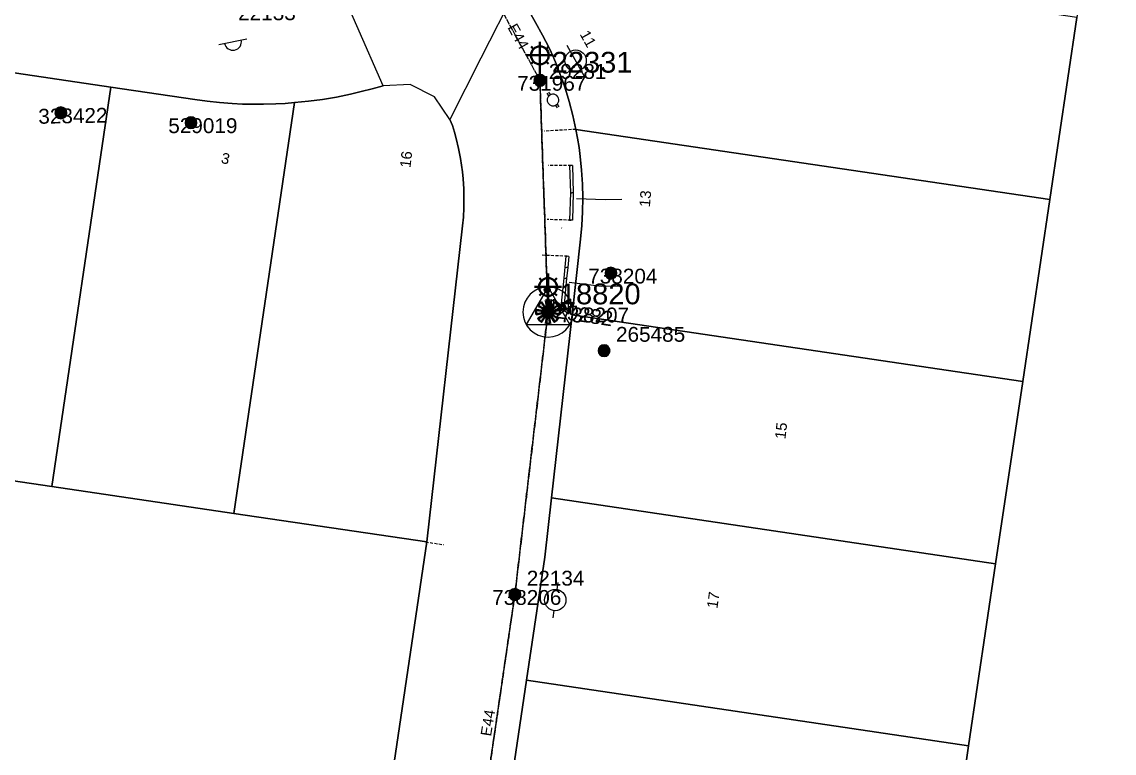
# Model space of a CAD drawing. Header units: metres. Extents: x 305195 to 306755, y 6261447 to 6263623.
# Drawn here: x 306261.3 to 306445.3, y 6262394 to 6262517.3 of the extents above; entities that cross this region are included whole.
import ezdxf
from ezdxf.enums import TextEntityAlignment as Align

# ---------------------------------------------------------------- set-up
doc = ezdxf.new("R2010")
doc.units = ezdxf.units.M
doc.linetypes.add('Cable Exist OH', pattern=[1, 1, 0])
doc.linetypes.add('DASHED', pattern=[0.75, 0.5, -0.25])
doc.layers.get('0').update_dxf_attribs({"color": 6})
doc.layers.add('Cadastre Land Parcels_SP_EXT', color=9, linetype='Continuous', lineweight=5)
doc.layers.add('Cadastre Roads_SP_EXT', color=9, linetype='Continuous', lineweight=5)
for name, color, linetype in [('Duct_SP_EXT', 7, 'Continuous'), ('Equip_LV_EXT', 7, 'Continuous'), ('Equip_SP_HV_EXT', 7, 'Continuous'), ('Equip_SP_LV_EXT', 7, 'Continuous'), ('Equip_SP_SL_EXT', 7, 'Continuous'), ('Mains_HV_EXT', 7, 'Continuous'), ('Mains_LV_EXT', 7, 'Continuous'), ('Sub_SP_TR_HV_LV_EXT', 7, 'Continuous'), ('SupportsOH_SP_TR_HV_LV_SL_EXT', 7, 'Continuous')]:
    doc.layers.add(name, color=color, linetype=linetype)
doc.layers.add('UNKNOWN_FEATURES', color=1, linetype='DASHED', plot=False)
doc.styles.add('HVSW_LABEL', font='arial.ttf')
doc.styles.add('iecARIAL', font='arial.ttf', dxfattribs={"height": 2})
doc.styles.add('POLE_LABEL', font='arial.ttf')
doc.styles.get("Standard").update_dxf_attribs({"font": 'arial.ttf'})

# ---------------------------------------------------------------- blocks, each defined once
blk = doc.blocks.new('SUB_POLE_EXT')
blk.add_wipeout([(0, 4.22), (0.42, 4.2), (0.83, 4.14), (1.21, 4.05), (1.62, 3.9), (1.99, 3.72), (2.35, 3.51), (2.68, 3.26), (2.99, 2.99), (3.28, 2.66), (3.52, 2.34), (3.76, 1.92), (3.9, 1.62), (4.04, 1.23), (4.18, 0.63), (4.22, 0), (4.18, -0.61), (4.06, -1.15), (3.9, -1.62), (3.58, -2.24), (3.22, -2.73), (2.97, -3.01), (2.68, -3.26), (2.36, -3.5), (2, -3.72), (1.64, -3.89), (1.25, -4.03), (0.82, -4.14), (0.42, -4.2), (0, -4.22), (-0.41, -4.2), (-0.8, -4.15), (-1.21, -4.05), (-1.62, -3.9), (-1.99, -3.73), (-2.35, -3.51), (-2.68, -3.26), (-2.96, -3.02), (-3.23, -2.72), (-3.51, -2.35), (-3.71, -2.01), (-3.91, -1.6), (-4.05, -1.21), (-4.16, -0.76), (-4.22, -0.14), (-4.21, 0.39), (-4.14, 0.83), (-4.03, 1.27), (-3.9, 1.63), (-3.71, 2.02), (-3.5, 2.37), (-3.28, 2.67), (-2.99, 2.99), (-2.68, 3.27), (-2.33, 3.52), (-1.98, 3.73), (-1.63, 3.9), (-1.2, 4.05), (-0.78, 4.15), (-0.4, 4.21)])
blk.add_line((2.16, 0.48), (2.16, 0.48, 0))
blk.add_lwpolyline([(-4.22, 0, 1), (4.22, 0, 1)], format="xyb", close=True)
blk.add_lwpolyline([(2.14, 0.52), (0, 4.22), (-3.66, -2.11), (3.66, -2.11)], close=True)
for tag, height, flags, p in [('ASSET_NUM', 3.5, 8, (2, 2)), ('STREET_CODE', 0.2, 9, (1.5, 0)), ('CONSTRUCTED_VOLTAGE', 0.2, 9, (1.5, -0.2)), ('OPERATING_VOLTAGE', 0.2, 9, (1.5, -0.6)), ('OPERATED_BY', 0.2, 9, (1.5, -0.8)), ('ORIENTATION', 0.2, 9, (1.5, -1.2)), ('OWNED_BY', 0.2, 9, (1.5, -1.4)), ('SECONDARY_VOLTAGE', 0.2, 9, (1.5, -1.6)), ('STATE', 0.2, 9, (1.5, -1.8)), ('NO_PHASES', 0.2, 9, (1.5, -0.4)), ('MAINTAINED_BY', 0.2, 9, (1.5, -1)), ('SUBSTATION_TYPE', 0.2, 9, (1.5, -2)), ('STREETNAME', 0.2, 9, (1.5, -2.8)), ('SUBURB', 0.2, 9, (1.5, -3)), ('Z', 0.2, 1, (1.5, -3.4)), ('USAGE', 0.2, 9, (1.5, -2.2)), ('LEGEND', 0.2, 9, (1.5, -2.4)), ('LOCATION', 0.2, 9, (1.5, -2.6)), ('NOTES', 0.2, 9, (1.5, -3.2))]:
    blk.add_attdef(tag, text='', height=height, dxfattribs=dict(flags=flags)).set_placement(p, align=Align.MIDDLE_LEFT)
blk = doc.blocks.new('LV_OH_LINKS_OPEN_EXT')
for p, q in [((-0.17, 4.97), (-0.17, 5.46)), ((0.17, 4.97), (0.17, 5.46)), ((-0.17, 3), (-0.17, 2.5)), ((0.17, 3), (0.17, 2.5))]:
    blk.add_line(p, q)
blk.add_lwpolyline([(0, 2.99, 1), (0, 4.98, 1)], format="xyb", close=True)
at = {"flags": 9}
for tag, p in [('ACTUAL_STATUS', (0, 0)), ('CONSTRUCTED_VOLTAGE', (0, -0.2)), ('OPERATING_VOLTAGE', (0, -0.6)), ('ORIENTATION', (0, -0.8)), ('OWNED_BY', (0, -1)), ('STATE', (0, -1.2)), ('SWITCH_TYPE', (0, -1.4)), ('NO_PHASES', (0, -0.4)), ('USAGE', (0, -1.6)), ('LEGEND', (0, -1.8)), ('NOTES', (0, -2))]:
    blk.add_attdef(tag, text='', height=0.2, dxfattribs=at).set_placement(p, align=Align.MIDDLE_LEFT)
at = {"flags": 1}
blk.add_attdef('Z', (0, 0), '', height=0.2, dxfattribs=at)
blk = doc.blocks.new('LV_OH_LINKS_DISTFUSE_EXT')
for p, q in [((0, 0), (0.96, 0)), ((3.84, 0), (4.8, 0))]:
    blk.add_line(p, q)
blk.add_lwpolyline([(3.84, -1.2), (3.84, 1.2), (0.96, -1.2), (0.96, 1.2)], close=True)
at = {"flags": 9}
for tag, p in [('ACTUAL_STATUS', (0, 0)), ('CONSTRUCTED_VOLTAGE', (0, -0.2)), ('OPERATING_VOLTAGE', (0, -0.6)), ('ORIENTATION', (0, -0.8)), ('OWNED_BY', (0, -1)), ('STATE', (0, -1.2)), ('SWITCH_TYPE', (0, -1.4)), ('NO_PHASES', (0, -0.4)), ('USAGE', (0, -1.6)), ('NOTES', (0, -1.8))]:
    blk.add_attdef(tag, text='', height=0.2, dxfattribs=at).set_placement(p, align=Align.MIDDLE_LEFT)
at = {"flags": 1}
blk.add_attdef('Z', (0, 0), '', height=0.2, dxfattribs=at)
blk = doc.blocks.new('SL_LANTERN_EXT')
at = {"lineweight": 40}
for p, q in [((-1.46, 5.68), (-1.06, 5.28)), ((0, 1.97), (0, 6.47)), ((1.46, 5.68), (1.06, 5.28)), ((-2.25, 4.22), (2.25, 4.22)), ((-1.46, 2.76), (-1.06, 3.16)), ((0, 0), (0, 2.72)), ((1.46, 2.76), (1.06, 3.16))]:
    blk.add_line(p, q, dxfattribs=at)
blk.add_circle((0, 4.22), 1.5, dxfattribs=at)
at = {"style": 'iecARIAL', "flags": 8}
blk.add_attdef('ASSET_NUM', (1.5, 1.5), '', height=2.5, dxfattribs=at)
for tag, p, height, flags in [('OPERATING_VOLTAGE', (0.98, -1.65), 0.2, 9), ('ORIENTATION', (0.98, -1.85), 0.2, 9), ('CONSTRUCTED_VOLTAGE', (0.98, -0.65), 0.2, 9), ('CONTROL_TYPE', (0.98, -0.85), 0.2, 9), ('LANTERN_PURPOSE', (0.98, -1.05), 0.2, 9), ('LANTERN_TYPE', (0.98, -1.25), 0.2, 9), ('NO_PHASES', (0.98, -1.45), 0.2, 9), ('LNUMBER', (2.18, -3.25), 2.5, 8), ('OWNED_BY', (0.98, -2.05), 0.2, 9), ('STATE', (0.98, -2.25), 0.2, 9), ('USAGE', (0.98, -2.45), 0.2, 9), ('CEXIST', (0.98, -2.65), 0.2, 9), ('CNEW', (0.98, -2.85), 0.2, 9), ('CNUMBER', (0.98, -3.05), 0.2, 9), ('CREMOVE', (0.98, -3.25), 0.2, 9), ('CREPLACE', (0.98, -3.45), 0.2, 9), ('LKINGHEIGHT', (0.98, -3.65), 0.2, 9), ('LBRACKET', (0.98, -3.85), 0.2, 9), ('LBRACKETVOCAB', (0.98, -4.05), 0.2, 9), ('LCATEGORY', (0.98, -4.25), 0.2, 9), ('LCHARGE1', (0.98, -4.45), 0.2, 9), ('LCHARGE1PERCENT', (0.98, -4.65), 0.2, 9), ('LCHARGE2', (0.98, -4.85), 0.2, 9), ('LCHARGE2PERCENT', (0.98, -5.05), 0.2, 9), ('LCHARGE3', (0.98, -5.25), 0.2, 9), ('LCHARGE3PERCENT', (0.98, -5.45), 0.2, 9), ('LEXIST', (0.98, -5.65), 0.2, 9), ('LLAMP', (0.98, -5.85), 0.2, 9), ('LLAMPVOCAB', (0.98, -6.05), 0.2, 9), ('LMAST', (0.98, -6.25), 0.2, 9), ('LMASTVOCAB', (0.98, -6.45), 0.2, 9), ('LNEW', (0.98, -6.65), 0.2, 9), ('LANTNUMBER', (0.98, -6.85), 0.2, 9), ('LOUTREACH', (0.98, -7.25), 0.2, 9), ('LOUTREACHVOCAB', (0.98, -7.45), 0.2, 9), ('STREETNAME', (0.98, -9.25), 0.2, 9), ('LRATECODE', (0.98, -7.65), 0.2, 9), ('LREMOVE', (0.98, -7.85), 0.2, 9), ('LREPLACE', (0.98, -8.05), 0.2, 9), ('LTYPE', (0.98, -8.25), 0.2, 9), ('LTYPEVOCAB', (0.98, -8.45), 0.2, 9), ('LEGEND', (0.98, -8.65), 0.2, 9), ('LOCATION', (0.98, -8.85), 0.2, 9), ('NOTES', (0.98, -9.05), 0.2, 9), ('SUBURB', (0.98, -9.45), 0.2, 1)]:
    blk.add_attdef(tag, p, '', height=height, dxfattribs=dict(flags=flags))
blk = doc.blocks.new('SL_NIGHTWATCH_EXT')
at = {"lineweight": 40}
h = blk.add_hatch(color=256, dxfattribs=at)
h.paths.add_polyline_path([(0.39, 1.96, 0.098491), (-0.39, 1.96), (-0.2, 0.98, -0.098491), (0.19, 0.98)])
h.paths.add_polyline_path([(0.55, 0.83, -0.098491), (0.83, 0.56), (1.66, 1.11, 0.098491), (1.11, 1.66)])
h.paths.add_polyline_path([(0.98, 0.2, -0.098491), (0.98, -0.19), (1.96, -0.39, 0.098491), (1.96, 0.39)])
h.paths.add_polyline_path([(0.83, -0.55, -0.098491), (0.56, -0.83), (1.11, -1.66, 0.098491), (1.66, -1.11)])
h.paths.add_polyline_path([(-0.19, -0.98), (-0.39, -1.96, 0.098491), (0.39, -1.96), (0.2, -0.98, -0.098491)])
h.paths.add_polyline_path([(-0.83, -0.56), (-1.66, -1.11, 0.098491), (-1.11, -1.66), (-0.55, -0.83, -0.098491)])
h.paths.add_polyline_path([(-0.98, 0.19), (-1.96, 0.39, 0.098491), (-1.96, -0.39), (-0.98, -0.2, -0.098491)])
h.paths.add_polyline_path([(-1.11, 1.66, 0.098491), (-1.66, 1.11), (-0.83, 0.55, -0.098491), (-0.56, 0.83)])
for p, q in [((-1.16, 1.63), (-1.16, 1.63, 0)), ((-1.1, 1.64), (-1.1, 1.64, 0)), ((1.08, 1.63), (1.08, 1.63, 0)), ((-0.86, -0.57), (-0.86, -0.57, 0)), ((0.82, -0.57), (0.82, -0.57, 0)), ((1.13, -1.65), (1.13, -1.65, 0)), ((1.96, -0.37), (1.96, -0.37, 0))]:
    blk.add_line(p, q, dxfattribs=at)
for points in [[(-0.2, 0.98, -0.098491), (0.19, 0.98), (0.39, 1.96, 0.098491), (-0.39, 1.96)], [(-0.98, 0.19, 0.098491), (-0.98, -0.2), (-1.96, -0.39, -0.098491), (-1.96, 0.39)], [(-0.56, 0.83, 0.098491), (-0.83, 0.55), (-1.66, 1.11, -0.098491), (-1.11, 1.66)], [(0.83, 0.56), (1.66, 1.11, 0.098491), (1.11, 1.66), (0.55, 0.83, -0.098491)], [(0.98, -0.19), (1.96, -0.39, 0.098491), (1.96, 0.39), (0.98, 0.2, -0.098491)], [(-0.83, -0.56, 0.098491), (-0.55, -0.83), (-1.11, -1.66, -0.098491), (-1.66, -1.11)], [(0.2, -0.98), (0.39, -1.96, -0.098491), (-0.39, -1.96), (-0.19, -0.98, 0.098491)], [(0.56, -0.83), (1.11, -1.66, 0.098491), (1.66, -1.11), (0.83, -0.55, -0.098491)]]:
    blk.add_lwpolyline(points, format="xyb", close=True, dxfattribs=at)
blk.add_circle((0, 0), 1, dxfattribs=at)
blk = doc.blocks.new('POLE_EXT')
blk.add_hatch(color=256).paths.add_polyline_path([(-1, 0, 1), (1, 0, 1)])
blk.add_lwpolyline([(-1, 0, 1), (1, 0, 1)], format="xyb", close=True)
for tag, height, flags, p in [('pNumber', 2.5, 8, (-17.84, 2.07)), ('OWNED_BY', 0.2, 9, (1.35, -0.4)), ('SPECIAL_USE', 0.2, 9, (1.35, -0.8)), ('STATE', 0.2, 9, (1.35, -1)), ('cLV', 0.2, 9, (1.35, -1.4)), ('hDepth', 0.2, 9, (1.35, -1.6)), ('hDia', 0.2, 9, (1.35, -1.8)), ('PARENT', 0.2, 9, (1.35, -0.6)), ('USAGE', 0.2, 9, (1.35, -1.2)), ('cHV', 0.2, 9, (1.35, -2)), ('cLinedev', 0.2, 9, (1.35, -3.4)), ('LBRACKET', 0.2, 9, (1.35, -2.2)), ('LExisting', 0.2, 9, (1.35, -2.4)), ('LANTNUMBER', 0.2, 9, (1.35, -2.6)), ('LOther', 0.2, 9, (1.35, -2.8)), ('LRemove', 0.2, 9, (1.35, -3)), ('LEGEND', 0.2, 9, (1.35, -3.2)), ('LOCATION', 0.2, 9, (1.35, -3.6)), ('pExisting', 0.2, 9, (1.35, -3.8)), ('pFooting', 0.2, 9, (1.35, -4.4)), ('pNew', 0.2, 9, (1.35, -4.6)), ('pRelocate', 0.2, 9, (1.35, -5)), ('pRemove', 0.2, 9, (1.35, -5.2)), ('pReplace', 0.2, 9, (1.35, -5.4)), ('pStay', 0.2, 9, (1.35, -5.6)), ('PFNUMBER', 0.2, 9, (1.35, -4)), ('NEWPFNUMBER', 0.2, 9, (1.35, -4.2)), ('pType', 0.2, 9, (1.35, -5.8)), ('cspan', 0.2, 9, (1.35, -6)), ('STREETNAME', 0.2, 9, (1.35, -6.2)), ('SUBURB', 0.2, 9, (1.35, -6.4)), ('OPERATED_BY', 0.2, 9, (1.36, -7.01)), ('NOTES', 0.2, 9, (1.35, -6.6)), ('MAINTAINED_BY', 0.2, 9, (1.36, -6.81))]:
    blk.add_attdef(tag, text='', height=height, dxfattribs=dict(flags=flags)).set_placement(p, align=Align.MIDDLE_LEFT)
at = {"style": 'POLE_LABEL'}
for tag, height, flags, p in [('ASSET_NUM', 2.5, 8, (2, 2)), ('STRUCTURE_PLANT_NUMBER', 0.2, 9, (1.35, 0.03)), ('STREET_CODE', 0.2, 9, (1.35, -0.2))]:
    blk.add_attdef(tag, text='', height=height, dxfattribs=dict(at, flags=flags)).set_placement(p, align=Align.MIDDLE_LEFT)
at = {"flags": 1}
blk.add_attdef('Z', (1.35, -7.33), '', height=0.2, dxfattribs=at)
blk = doc.blocks.new('HV_ABS_OPEN_EXT')
for p, q in [((-3, 6.87), (-1.8, 6.87)), ((1.8, 6.87), (3, 6.87))]:
    blk.add_line(p, q)
blk.add_circle((0, 6.87), 1.8)
for tag, height, flags, p in [('ASSET_NUM', 2.5, 8, (2, 2)), ('STREET_CODE', 0.2, 9, (1.5, 0)), ('ACTUAL_STATUS', 0.2, 9, (1.5, -0.2)), ('CONSTRUCTED_VOLTAGE', 0.2, 9, (1.5, -0.4)), ('OPERATING_VOLTAGE', 0.2, 9, (1.5, -0.8)), ('ORIENTATION', 0.2, 9, (1.5, -1)), ('OWNED_BY', 0.2, 9, (1.5, -1.2)), ('STATE', 0.2, 9, (1.5, -1.4)), ('SWITCH_TYPE', 0.2, 9, (1.5, -1.6)), ('NO_PHASES', 0.2, 9, (1.5, -0.6)), ('USAGE', 0.2, 9, (1.5, -1.8)), ('STREETNAME', 0.2, 9, (1.5, -2.4)), ('SUBURB', 0.2, 9, (1.5, -2.6)), ('OPERATED_BY', 0.2, 9, (1.5, -3.2)), ('Z', 0.2, 1, (1.5, -3.6)), ('LEGEND', 0.2, 9, (1.5, -2)), ('LOCATION', 0.2, 9, (1.5, -2.2)), ('NOTES', 0.2, 9, (1.5, -2.8)), ('MAINTAINED_BY', 0.2, 9, (1.5, -3)), ('LABEL_ALIGNMENT', 0.2, 9, (1.5, -3.4))]:
    blk.add_attdef(tag, text='', height=height, dxfattribs=dict(flags=flags)).set_placement(p, align=Align.MIDDLE_LEFT)
blk = doc.blocks.new('HV_USL_CLOSED_EXT')
blk.add_line((2.4, 5.5), (-2.4, 5.5))
blk.add_lwpolyline([(1.44, 5.5, 0.414214), (0, 6.94, 0.414214), (-1.44, 5.5)], format="xyb")
for tag, height, flags, p in [('ASSET_NUM', 2.5, 8, (2, 2)), ('STREET_CODE', 0.2, 9, (1.5, 0)), ('ACTUAL_STATUS', 0.2, 9, (1.5, -0.2)), ('CONSTRUCTED_VOLTAGE', 0.2, 9, (1.5, -0.4)), ('OPERATING_VOLTAGE', 0.2, 9, (1.5, -0.8)), ('ORIENTATION', 0.2, 9, (1.5, -1)), ('OWNED_BY', 0.2, 9, (1.5, -1.2)), ('OPERATED_BY', 0.2, 9, (1.5, -1.4)), ('STATE', 0.2, 9, (1.5, -1.8)), ('NO_PHASES', 0.2, 9, (1.5, -0.6)), ('MAINTAINED_BY', 0.2, 9, (1.5, -1.6)), ('SWITCH_TYPE', 0.2, 9, (1.5, -2)), ('STREETNAME', 0.2, 9, (1.5, -2.8)), ('SUBURB', 0.2, 9, (1.5, -3)), ('Z', 0.2, 1, (1.5, -3.6)), ('USAGE', 0.2, 9, (1.5, -2.2)), ('LEGEND', 0.2, 9, (1.5, -2.4)), ('LOCATION', 0.2, 9, (1.5, -2.6)), ('NOTES', 0.2, 9, (1.5, -3.2)), ('LABEL_ALIGNMENT', 0.2, 9, (1.5, -3.4))]:
    blk.add_attdef(tag, text='', height=height, dxfattribs=dict(flags=flags)).set_placement(p, align=Align.MIDDLE_LEFT)
blk = doc.blocks.new('HV_ABS_CLOSED_EXT')
blk.add_line((-3, 6.87), (3, 6.87))
blk.add_circle((0, 6.87), 1.8)
at = {"style": 'HVSW_LABEL'}
for tag, height, flags, p in [('ASSET_NUM', 3.5, 8, (2, 2)), ('STREET_CODE', 0.2, 9, (0, -0.2))]:
    blk.add_attdef(tag, text='', height=height, dxfattribs=dict(at, flags=flags)).set_placement(p, align=Align.MIDDLE_LEFT)
at = {"flags": 1}
blk.add_attdef('Z', (0, 0), '', height=0.2, dxfattribs=at)
at = {"flags": 9}
for tag, p in [('ACTUAL_STATUS', (0, -0.4)), ('CONSTRUCTED_VOLTAGE', (0, -0.6)), ('OPERATING_VOLTAGE', (0, -1)), ('ORIENTATION', (0, -1.2)), ('OWNED_BY', (0, -1.4)), ('STATE', (0, -1.6)), ('SWITCH_TYPE', (0, -1.8)), ('NO_PHASES', (0, -0.8)), ('STREETNAME', (0, -2.6)), ('SUBURB', (0, -2.8)), ('USAGE', (0, -2)), ('LEGEND', (0, -2.2)), ('LOCATION', (0, -2.4)), ('NOTES', (0, -3))]:
    blk.add_attdef(tag, text='', height=0.2, dxfattribs=at).set_placement(p, align=Align.MIDDLE_LEFT)
blk = doc.blocks.new('CONNECTOR_NODE_EXT')
h = blk.add_hatch(color=256)
edge = h.paths.add_edge_path()
edge.add_arc((0, 0), 0.5, 0, 360)
blk.add_circle((0, 0), 0.5)
at = {"flags": 1}
blk.add_attdef('Z', (0, 0), '', height=0.2, dxfattribs=at)
at = {"flags": 9}
for tag, p in [('CONNECTOR_TYPE', (0, 0)), ('CONSTRUCTED_VOLTAGE', (0, -0.2)), ('OPERATING_VOLTAGE', (0, -0.6)), ('ORIENTATION', (0, -0.8)), ('SUBTYPE', (0, -1)), ('NO_PHASES', (0, -0.4)), ('USAGE', (0, -1.2)), ('NOTES', (0, -1.4))]:
    blk.add_attdef(tag, text='', height=0.2, dxfattribs=at).set_placement(p, align=Align.MIDDLE_LEFT)

msp = doc.modelspace()

# ---------------------------------------------------------------- linework, layer by layer
at = {"layer": 'Cadastre Land Parcels_SP_EXT', "linetype": 'Continuous'}
msp.add_lwpolyline([(306706.71, 6262386.21), (306708.91, 6262401.2), (306713.36, 6262431.51), (306717.81, 6262461.78), (306719.89, 6262475.98), (306722.24, 6262491.94), (306725.31, 6262512.86), (306726.64, 6262521.96), (306720.82, 6262522.95), (306600.25, 6262534.05), (306447, 6262548.45), (306447, 6262548.45), (306443.53, 6262548.76), (306438.97, 6262518.02), (306434.42, 6262487.33), (306429.86, 6262456.65), (306425.31, 6262425.97), (306420.76, 6262395.3), (306418.13, 6262377.38)], dxfattribs=at)
for points in [[(306438.97, 6262518.02), (306338.47, 6262532.9), (306339.3, 6262531.05), (306340.18, 6262529.24), (306341.14, 6262527.48), (306342.15, 6262525.78), (306343.23, 6262524.14), (306344.37, 6262522.56), (306345.31, 6262521.29), (306346.2, 6262519.96), (306347.05, 6262518.59), (306347.84, 6262517.17), (306349.01, 6262515.06), (306350.09, 6262512.89), (306350.76, 6262511.44), (306351.39, 6262509.94), (306351.95, 6262508.42), (306352.52, 6262506.92), (306353.03, 6262505.39), (306353.49, 6262503.84), (306354.08, 6262501.52), (306354.6, 6262499.16), (306434.42, 6262487.33), (306438.97, 6262518.02)], [(306276.27, 6262506.28), (306245.59, 6262510.81), (306235.65, 6262443.52), (306242.35, 6262442.52), (306266.33, 6262438.98), (306276.27, 6262506.28)], [(306307.24, 6262503.67), (306305.66, 6262503.54), (306304.08, 6262503.47), (306301.98, 6262503.41), (306300.22, 6262503.38), (306298.46, 6262503.43), (306296.71, 6262503.54), (306294.6, 6262503.68), (306292.51, 6262503.89), (306290.42, 6262504.19), (306276.27, 6262506.28), (306266.33, 6262438.98), (306297.01, 6262434.45), (306307.24, 6262503.67)], [(306333.41, 6262500.84), (306330.83, 6262504.64), (306326.73, 6262506.71), (306322.14, 6262506.52), (306320.31, 6262505.99), (306318.48, 6262505.52), (306316.63, 6262505.09), (306314.29, 6262504.61), (306311.95, 6262504.22), (306309.6, 6262503.9), (306307.24, 6262503.67), (306297.01, 6262434.45), (306329.52, 6262429.64), (306335.5, 6262482.89), (306335.66, 6262484.39), (306335.74, 6262485.91), (306335.75, 6262487.42), (306335.72, 6262489.14), (306335.62, 6262490.85), (306335.52, 6262491.99), (306335.36, 6262493.13), (306335.16, 6262494.25), (306334.84, 6262495.94), (306334.44, 6262497.6), (306334.15, 6262498.71), (306333.81, 6262499.79), (306333.41, 6262500.84)], [(306266.33, 6262438.98), (306242.35, 6262442.52), (306237.35, 6262406.39), (306235.17, 6262393.81), (306221.88, 6262304.77), (306199.16, 6262299.53), (306170.08, 6262292.83), (306175.92, 6262268.27), (306185.37, 6262228.63), (306200.58, 6262226.41), (306284.84, 6262214.15), (306287.42, 6262231.73), (306312.6, 6262319.91), (306312.96, 6262321.18), (306313.28, 6262322.46), (306313.88, 6262325.03), (306314.16, 6262326.32), (306314.4, 6262327.63), (306314.82, 6262330.23), (306329.52, 6262429.64), (306297.01, 6262434.45), (306266.33, 6262438.98)], [(306425.31, 6262425.97), (306350.49, 6262437.05), (306349.36, 6262427.05), (306346.3, 6262406.32), (306420.76, 6262395.3), (306425.31, 6262425.97)], [(306420.76, 6262395.3), (306346.3, 6262406.32), (306341.76, 6262375.64), (306416.22, 6262364.63), (306418.13, 6262377.38), (306420.76, 6262395.3)]]:
    msp.add_lwpolyline(points, close=True, dxfattribs=at)
at = {"layer": 'Cadastre Roads_SP_EXT', "linetype": 'Continuous'}
for points in [[(306245.59, 6262510.81), (306276.27, 6262506.28), (306290.42, 6262504.19), (306292.51, 6262503.89), (306294.6, 6262503.68), (306296.71, 6262503.54), (306298.46, 6262503.43), (306300.22, 6262503.38), (306301.98, 6262503.41), (306304.08, 6262503.47), (306305.66, 6262503.54), (306307.24, 6262503.67), (306309.6, 6262503.9), (306311.95, 6262504.22), (306314.29, 6262504.61), (306316.63, 6262505.09), (306318.48, 6262505.52), (306320.31, 6262505.99), (306322.14, 6262506.52), (306317.73, 6262516.62), (306313.58, 6262526.13)], [(306344.37, 6262522.56), (306338.63, 6262511.18), (306333.41, 6262500.84), (306333.81, 6262499.79), (306334.15, 6262498.71), (306334.44, 6262497.6), (306334.84, 6262495.94), (306335.16, 6262494.25), (306335.36, 6262493.13), (306335.52, 6262491.99), (306335.62, 6262490.85), (306335.72, 6262489.14), (306335.75, 6262487.42), (306335.74, 6262485.91), (306335.66, 6262484.39), (306335.5, 6262482.89), (306329.52, 6262429.64), (306314.82, 6262330.23)]]:
    msp.add_lwpolyline(points, dxfattribs=at)
at = {"layer": 'Duct_SP_EXT'}
for p, q in [((306353.55, 6262493.05), (306353.79, 6262493.05)), ((306353.55, 6262493.05), (306353.7, 6262488.46)), ((306354.03, 6262493.06), (306353.79, 6262493.05)), ((306354.03, 6262493.06), (306354.18, 6262488.46)), ((306353.7, 6262488.46), (306353.54, 6262483.87)), ((306353.7, 6262488.46), (306353.94, 6262488.46)), ((306354.18, 6262488.46), (306353.94, 6262488.46)), ((306354.18, 6262488.46), (306354.02, 6262483.85)), ((306353.54, 6262483.87), (306353.78, 6262483.86)), ((306354.02, 6262483.85), (306353.78, 6262483.86)), ((306352.93, 6262477.79), (306352.78, 6262475.92)), ((306352.93, 6262477.79), (306353.17, 6262477.77)), ((306353.41, 6262477.75), (306353.17, 6262477.77)), ((306353.41, 6262477.75), (306353.26, 6262475.88)), ((306352.78, 6262475.92), (306353.02, 6262475.9)), ((306353.26, 6262475.88), (306353.02, 6262475.9))]:
    msp.add_line(p, q, dxfattribs=at)
at = {"layer": 'Duct_SP_EXT', "linetype": 'Continuous'}
msp.add_lwpolyline([(306362.36, 6262487.35), (306359.57, 6262487.29), (306354.7, 6262487.47)], dxfattribs=at)
at = {"layer": 'Mains_HV_EXT', "linetype": 'Cable Exist OH'}
for points in [[(306335.56, 6262531.27), (306348.55, 6262507.42)], [(306344.34, 6262420.78), (306337.84, 6262376.32)]]:
    msp.add_lwpolyline(points, dxfattribs=at)
at = {"layer": 'Mains_LV_EXT', "linetype": 'Cable Exist OH'}
for points in [[(306335.56, 6262531.27), (306348.55, 6262507.42)], [(306337.84, 6262376.32), (306344.34, 6262420.78)]]:
    msp.add_lwpolyline(points, dxfattribs=at)
at = {"layer": 'UNKNOWN_FEATURES'}
for points in [[(306354.6, 6262499.16), (306349.35, 6262498.86)], [(306353.79, 6262493.05), (306350, 6262493.07)], [(306353.78, 6262483.86), (306349.79, 6262483.96)], [(306352.23, 6262482.53), (306352.18, 6262482.58)], [(306353.17, 6262477.77), (306348.9, 6262477.95)], [(306329.31, 6262429.64), (306332.34, 6262429.18)]]:
    msp.add_lwpolyline(points, dxfattribs=at)

# ---------------------------------------------------------------- block references
at = {"layer": 'Equip_SP_HV_EXT'}
ref = msp.add_blockref('HV_USL_CLOSED_EXT', (306295.73, 6262519.31), dxfattribs=dict(at, rotation=191.7524076853104))
ref.add_attrib('ASSET_NUM', '22133', dxfattribs={"layer": '0', "height": 2.5}).set_placement((306297.73, 6262520.06), align=Align.TOP_LEFT)
ref = msp.add_blockref('HV_ABS_CLOSED_EXT', (306348.55, 6262507.42), dxfattribs=dict(at, rotation=298.9504374312755))
ref.add_attrib('ASSET_NUM', '22331', dxfattribs={"layer": '0', "height": 3.5, "style": 'HVSW_LABEL'}).set_placement((306350.55, 6262507.67), align=Align.BOTTOM_LEFT)
ref = msp.add_blockref('HV_ABS_OPEN_EXT', (306344.34, 6262420.78), dxfattribs=dict(at, rotation=262.1678284330104))
ref.add_attrib('ASSET_NUM', '22134', dxfattribs={"layer": '0', "height": 2.5}).set_placement((306346.34, 6262421.53), align=Align.BOTTOM_LEFT)
at = {"layer": 'Equip_SP_LV_EXT', "rotation": 213.6773568939583}
msp.add_blockref('LV_OH_LINKS_OPEN_EXT', (306348.55, 6262507.42), dxfattribs=at)
at = {"layer": 'Equip_SP_SL_EXT'}
ref = msp.add_blockref('SL_LANTERN_EXT', (306348.55, 6262507.42), dxfattribs=at)
ref.add_attrib('ASSET_NUM', '29281', dxfattribs={"layer": '0', "height": 2.5, "rotation": 0.0139, "style": 'iecARIAL'}).set_placement((306350.05, 6262508.92), align=Align.MIDDLE_LEFT)
at = {"layer": 'Sub_SP_TR_HV_LV_EXT'}
ref = msp.add_blockref('SUB_POLE_EXT', (306349.92, 6262468.38), dxfattribs=at)
ref.add_attrib('ASSET_NUM', '18820', dxfattribs={"layer": '0', "height": 3.5}).set_placement((306351.92, 6262468.63), align=Align.BOTTOM_LEFT)
at = {"layer": 'SupportsOH_SP_TR_HV_LV_SL_EXT'}
ref = msp.add_blockref('POLE_EXT', (306348.55, 6262507.42), dxfattribs=at)
ref.add_attrib('ASSET_NUM', '731967', dxfattribs={"layer": '0', "height": 2.5, "style": 'POLE_LABEL'}).set_placement((306350.55, 6262508.17), align=Align.TOP_CENTER)
ref = msp.add_blockref('POLE_EXT', (306267.88, 6262501.95), dxfattribs=at)
ref.add_attrib('ASSET_NUM', '323422', dxfattribs={"layer": '0', "height": 2.5, "rotation": 1, "style": 'POLE_LABEL'}).set_placement((306269.88, 6262502.7), align=Align.TOP_CENTER)
ref = msp.add_blockref('POLE_EXT', (306289.79, 6262500.28), dxfattribs=at)
ref.add_attrib('ASSET_NUM', '529019', dxfattribs={"layer": '0', "height": 2.5, "style": 'POLE_LABEL'}).set_placement((306291.79, 6262501.03), align=Align.TOP_CENTER)
ref = msp.add_blockref('POLE_EXT', (306344.34, 6262420.78), dxfattribs=at)
ref.add_attrib('ASSET_NUM', '738206', dxfattribs={"layer": '0', "height": 2.5, "style": 'POLE_LABEL'}).set_placement((306346.34, 6262421.53), align=Align.TOP_CENTER)

# ---------------------------------------------------------------- texts
at = {"layer": 'Cadastre Land Parcels_SP_EXT'}
for s, rotation, p in [('11', 299.0713, (306355.2, 6262515.22)), ('3', 347.1518, (306294.73, 6262493.53)), ('16', 83.6483, (306326.75, 6262492.61)), ('13', 85.2361, (306367.07, 6262486.01)), ('15', 83.5501, (306389.9, 6262446.89)), ('17', 82.01, (306378.44, 6262418.34))]:
    msp.add_text(s, height=1.8, rotation=rotation, dxfattribs=at).set_placement(p)
at = {"layer": 'Mains_LV_EXT'}
for rotation, p in [(298.9504, (306343.05, 6262516.34)), (80.9307, (306340.32, 6262396.8))]:
    msp.add_text('E44', height=1.8, rotation=rotation, dxfattribs=at).set_placement(p)

# ---------------------------------------------------------------- next in the draw order: linework, layer by layer
at = {"layer": 'Cadastre Land Parcels_SP_EXT', "linetype": 'Continuous'}
for points in [[(306434.42, 6262487.33), (306354.6, 6262499.16), (306354.89, 6262497.65), (306355.14, 6262496.12), (306355.33, 6262494.58), (306355.55, 6262492.27), (306355.7, 6262489.94), (306355.77, 6262487.61), (306355.72, 6262485.29), (306355.59, 6262482.97), (306355.39, 6262480.65), (306353.96, 6262467.9), (306429.86, 6262456.65), (306434.42, 6262487.33)], [(306429.86, 6262456.65), (306353.96, 6262467.9), (306350.49, 6262437.05), (306425.31, 6262425.97), (306429.86, 6262456.65)]]:
    msp.add_lwpolyline(points, close=True, dxfattribs=at)
at = {"layer": 'Cadastre Roads_SP_EXT', "linetype": 'Continuous'}
msp.add_lwpolyline([(306341.76, 6262375.64), (306346.3, 6262406.32), (306349.36, 6262427.05), (306350.49, 6262437.05), (306353.96, 6262467.9), (306355.39, 6262480.65), (306355.59, 6262482.97), (306355.72, 6262485.29), (306355.77, 6262487.61), (306355.7, 6262489.94), (306355.55, 6262492.27), (306355.33, 6262494.58), (306355.14, 6262496.12), (306354.89, 6262497.65), (306354.6, 6262499.16), (306354.6, 6262499.16), (306354.08, 6262501.52), (306353.49, 6262503.84), (306353.03, 6262505.39), (306352.52, 6262506.92), (306351.95, 6262508.42), (306351.39, 6262509.94), (306350.76, 6262511.44), (306350.09, 6262512.89), (306349.01, 6262515.06), (306347.84, 6262517.17), (306347.05, 6262518.59)], dxfattribs=at)
at = {"layer": 'Duct_SP_EXT'}
for p, q in [((306352.78, 6262475.92), (306352.58, 6262474.06)), ((306353.26, 6262475.88), (306353.06, 6262474.01)), ((306352.58, 6262474.06), (306352.04, 6262468.69)), ((306353.06, 6262474.01), (306352.52, 6262468.64)), ((306352.58, 6262474.06), (306352.82, 6262474.03)), ((306352.58, 6262474.06), (306352.82, 6262474.03)), ((306353.06, 6262474.01), (306352.82, 6262474.03)), ((306353.06, 6262474.01), (306352.82, 6262474.03)), ((306352.04, 6262468.69), (306352.28, 6262468.67)), ((306352.52, 6262468.64), (306352.28, 6262468.67))]:
    msp.add_line(p, q, dxfattribs=at)
at = {"layer": 'Duct_SP_EXT', "linetype": 'Continuous'}
msp.add_lwpolyline([(306362.17, 6262472.73), (306358.94, 6262472.67), (306353.46, 6262473.33)], dxfattribs=at)
at = {"layer": 'Mains_HV_EXT', "linetype": 'Cable Exist OH'}
for points in [[(306348.55, 6262507.42), (306349.92, 6262468.38)], [(306349.92, 6262468.38), (306344.34, 6262420.78)]]:
    msp.add_lwpolyline(points, dxfattribs=at)
at = {"layer": 'Mains_LV_EXT', "linetype": 'Cable Exist OH'}
for points in [[(306349.78, 6262472.11), (306348.55, 6262507.42)], [(306349.92, 6262468.38), (306349.78, 6262472.11)], [(306344.34, 6262420.78), (306349.92, 6262468.38)]]:
    msp.add_lwpolyline(points, dxfattribs=at)
at = {"layer": 'UNKNOWN_FEATURES'}
msp.add_lwpolyline([(306352.28, 6262468.67), (306348.29, 6262469.2)], dxfattribs=at)

# ---------------------------------------------------------------- next in the draw order: block references
at = {"layer": 'Equip_LV_EXT'}
for name, p in [('CONNECTOR_NODE_EXT', (306349.78, 6262472.11)), ('LV_OH_LINKS_DISTFUSE_EXT', (306349.52, 6262469.29)), ('LV_OH_LINKS_DISTFUSE_EXT', (306349.95, 6262469.37))]:
    msp.add_blockref(name, p, dxfattribs=at)
at = {"layer": 'Equip_SP_SL_EXT'}
ref = msp.add_blockref('SL_LANTERN_EXT', (306349.92, 6262468.38), dxfattribs=at)
ref.add_attrib('ASSET_NUM', '29282', dxfattribs={"layer": '0', "height": 2.5, "rotation": 351.4088, "style": 'iecARIAL'}).set_placement((306351.42, 6262469.88), align=Align.TOP_LEFT)
msp.add_blockref('SL_NIGHTWATCH_EXT', (306349.92, 6262468.38), dxfattribs=at)
msp.add_blockref('SL_NIGHTWATCH_EXT', (306349.92, 6262468.38), dxfattribs=at)
at = {"layer": 'SupportsOH_SP_TR_HV_LV_SL_EXT'}
ref = msp.add_blockref('POLE_EXT', (306360.52, 6262474.93), dxfattribs=at)
ref.add_attrib('ASSET_NUM', '738204', dxfattribs={"layer": '0', "height": 2.5, "style": 'POLE_LABEL'}).set_placement((306362.52, 6262475.68), align=Align.TOP_CENTER)
ref = msp.add_blockref('POLE_EXT', (306349.92, 6262468.38), dxfattribs=at)
ref.add_attrib('ASSET_NUM', '738207', dxfattribs={"layer": '0', "height": 2.5, "style": 'POLE_LABEL'}).set_placement((306351.92, 6262469.13), align=Align.TOP_LEFT)
ref = msp.add_blockref('POLE_EXT', (306359.37, 6262461.87), dxfattribs=at)
ref.add_attrib('ASSET_NUM', '265485', dxfattribs={"layer": '0', "height": 2.5, "style": 'POLE_LABEL'}).set_placement((306361.37, 6262462.62), align=Align.BOTTOM_LEFT)

doc.saveas('drawing.dxf')
